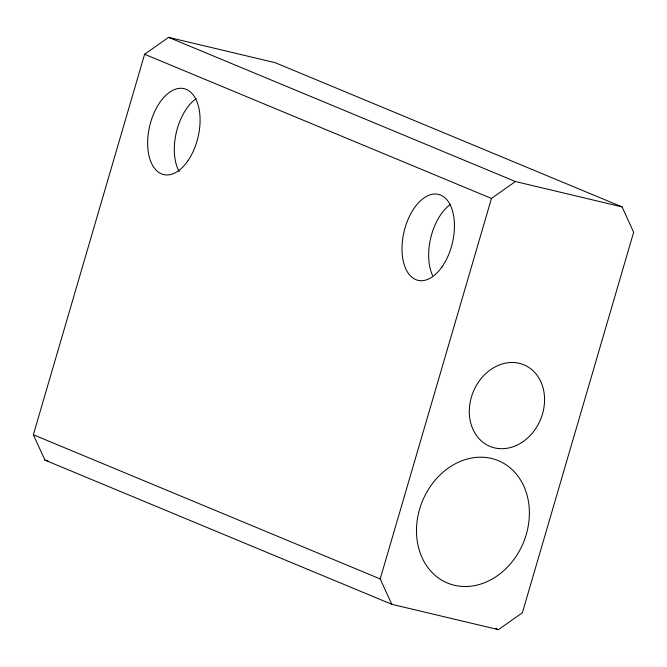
<?xml version="1.0" encoding="UTF-8"?>
<svg xmlns="http://www.w3.org/2000/svg" width="667" height="667" viewBox="0 0 667 667"><rect width="100%" height="100%" fill="white"/><g stroke="black" fill="none" stroke-linecap="round" stroke-linejoin="round"><path stroke-width="1" d="M33.35 434.751L144.614 54.26L168.568 37.352L275.213 62.698L622.061 206.887L633.65 232.249L522.386 612.74L498.432 629.648L391.787 604.302L44.939 460.113L33.35 434.751L380.198 578.939L391.787 604.302M380.198 578.939L491.462 198.449L515.416 181.532L622.061 206.887M44.939 460.113L47.957 460.83M168.568 37.352L515.416 181.532M144.614 54.26L491.462 198.449M495.548 628.456L498.432 629.648M432.608 275.496A44.172 24.821 -76.6 0 1 450.609 204.302M179.198 171.611A44.172 24.821 -76.6 0 1 196.256 98.566M442.063 266.817A44.172 24.821 -76.6 0 0 440.579 195.072A44.172 24.821 -76.6 0 0 402.009 250.167A44.172 24.821 -76.6 0 0 442.063 266.817M187.702 161.081A44.172 24.821 -76.6 0 0 186.226 89.345A44.172 24.821 -76.6 0 0 147.657 144.431A44.172 24.821 -76.6 0 0 187.702 161.081M497.515 575.654A66.258 54.577 -67.4 0 0 504.644 463.882A66.258 54.577 -67.4 0 0 416.625 526.021A66.258 54.577 -67.4 0 0 497.515 575.654M523.32 441.462A44.172 36.385 -67.4 0 0 528.064 366.942A44.172 36.385 -67.4 0 0 469.393 408.371A44.172 36.385 -67.4 0 0 523.32 441.462"/></g></svg>
